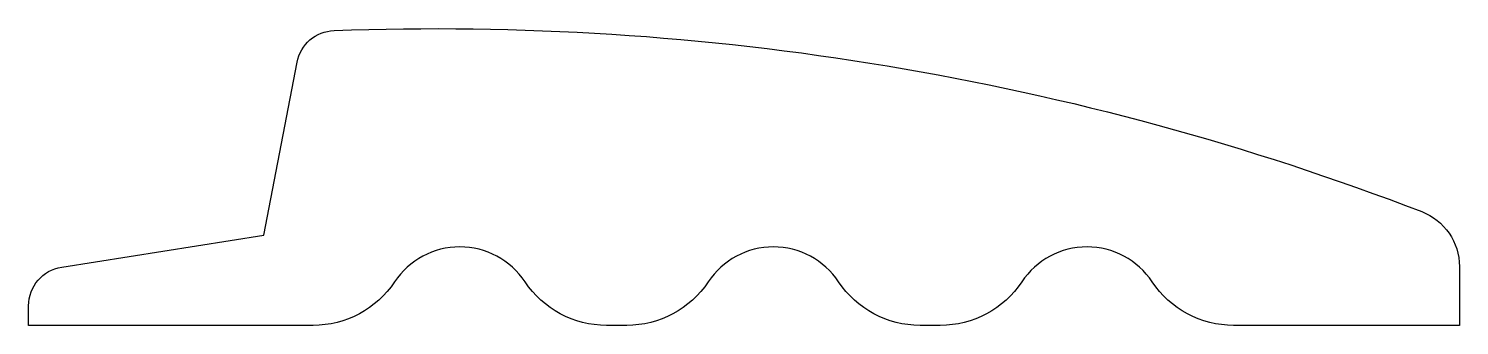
# Model space of a CAD drawing. Extents: x 158.8 to 195.3, y 226.5 to 234.1.
import ezdxf

# ---------------------------------------------------------------- set-up
doc = ezdxf.new("R2010")
doc.units = 0
doc.layers.get('0').update_dxf_attribs({"linetype": 'CONTINUOUS'})

msp = doc.modelspace()

# ---------------------------------------------------------------- linework, layer by layer
msp.add_lwpolyline([(173.548, 226.489, -0.250492), (171.47, 227.6, 0.534522), (168.144, 227.6, -0.250492), (166.065, 226.489), (158.807, 226.489), (158.807, 226.989, -0.369155), (159.651, 227.977), (164.807, 228.789), (165.654, 233.195, -0.349062), (166.598, 234.005, -0.101492), (194.345, 229.389, -0.310341), (195.307, 227.989), (195.307, 226.489), (189.548, 226.489, -0.250492), (187.47, 227.6, 0.534522), (184.144, 227.6, -0.250492), (182.065, 226.489), (181.548, 226.489, -0.250492), (179.47, 227.6, 0.534522), (176.144, 227.6, -0.250492), (174.065, 226.489)], format="xyb", close=True)

doc.saveas('drawing.dxf')
